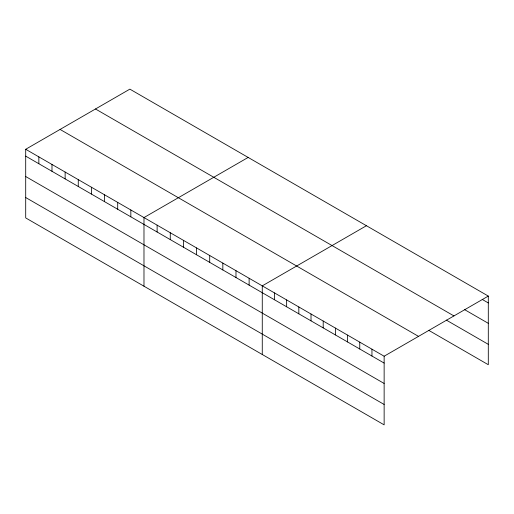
<?xml version="1.0" encoding="UTF-8"?>
<svg xmlns="http://www.w3.org/2000/svg" width="514" height="514" viewBox="0 0 514 514"><rect width="100%" height="100%" fill="white"/><g stroke="black" fill="none" stroke-linecap="round" stroke-linejoin="round"><path stroke-width="0.77" d="M25.7 149.278L384.138 356.221L384.138 424.86L25.7 217.917L25.7 149.278L129.862 89.14L488.3 296.083L488.3 364.722L428.721 330.322M248.146 157.432L143.984 217.57L143.984 286.208M366.431 225.723L262.268 285.861L262.268 354.499M384.138 356.221L488.3 296.083M482.209 299.418L488.3 302.939M464.605 309.646L488.3 323.325M95.488 108.987L453.926 315.924M446.325 320.1L488.3 344.335M60.074 129.432L418.512 336.374M25.7 156.134L384.138 363.077M25.7 176.527L384.138 383.463M25.7 197.53L384.138 404.473M371.95 349.186L371.95 356.041M359.761 342.151L359.761 349.006M347.573 335.109L347.573 341.971M335.385 328.073L335.385 334.935M323.203 321.038L323.203 327.9M311.015 314.003L311.015 320.858M298.827 306.967L298.827 313.823M286.639 299.932L286.639 306.787M274.457 292.896L274.457 299.752M249.123 278.273L249.123 285.129M235.984 270.685L235.984 277.541M222.838 263.097L222.838 269.953M209.699 255.509L209.699 262.365M196.554 247.921L196.554 254.777M183.414 240.334L183.414 247.189M170.269 232.746L170.269 239.601M157.123 225.158L157.123 232.013M130.839 209.982L130.839 216.837M117.7 202.394L117.7 209.249M104.554 194.806L104.554 201.661M91.415 187.218L91.415 194.074M78.269 179.63L78.269 186.486M65.13 172.042L65.13 178.898M51.985 164.454L51.985 171.31M38.846 156.866L38.846 163.722"/></g></svg>
